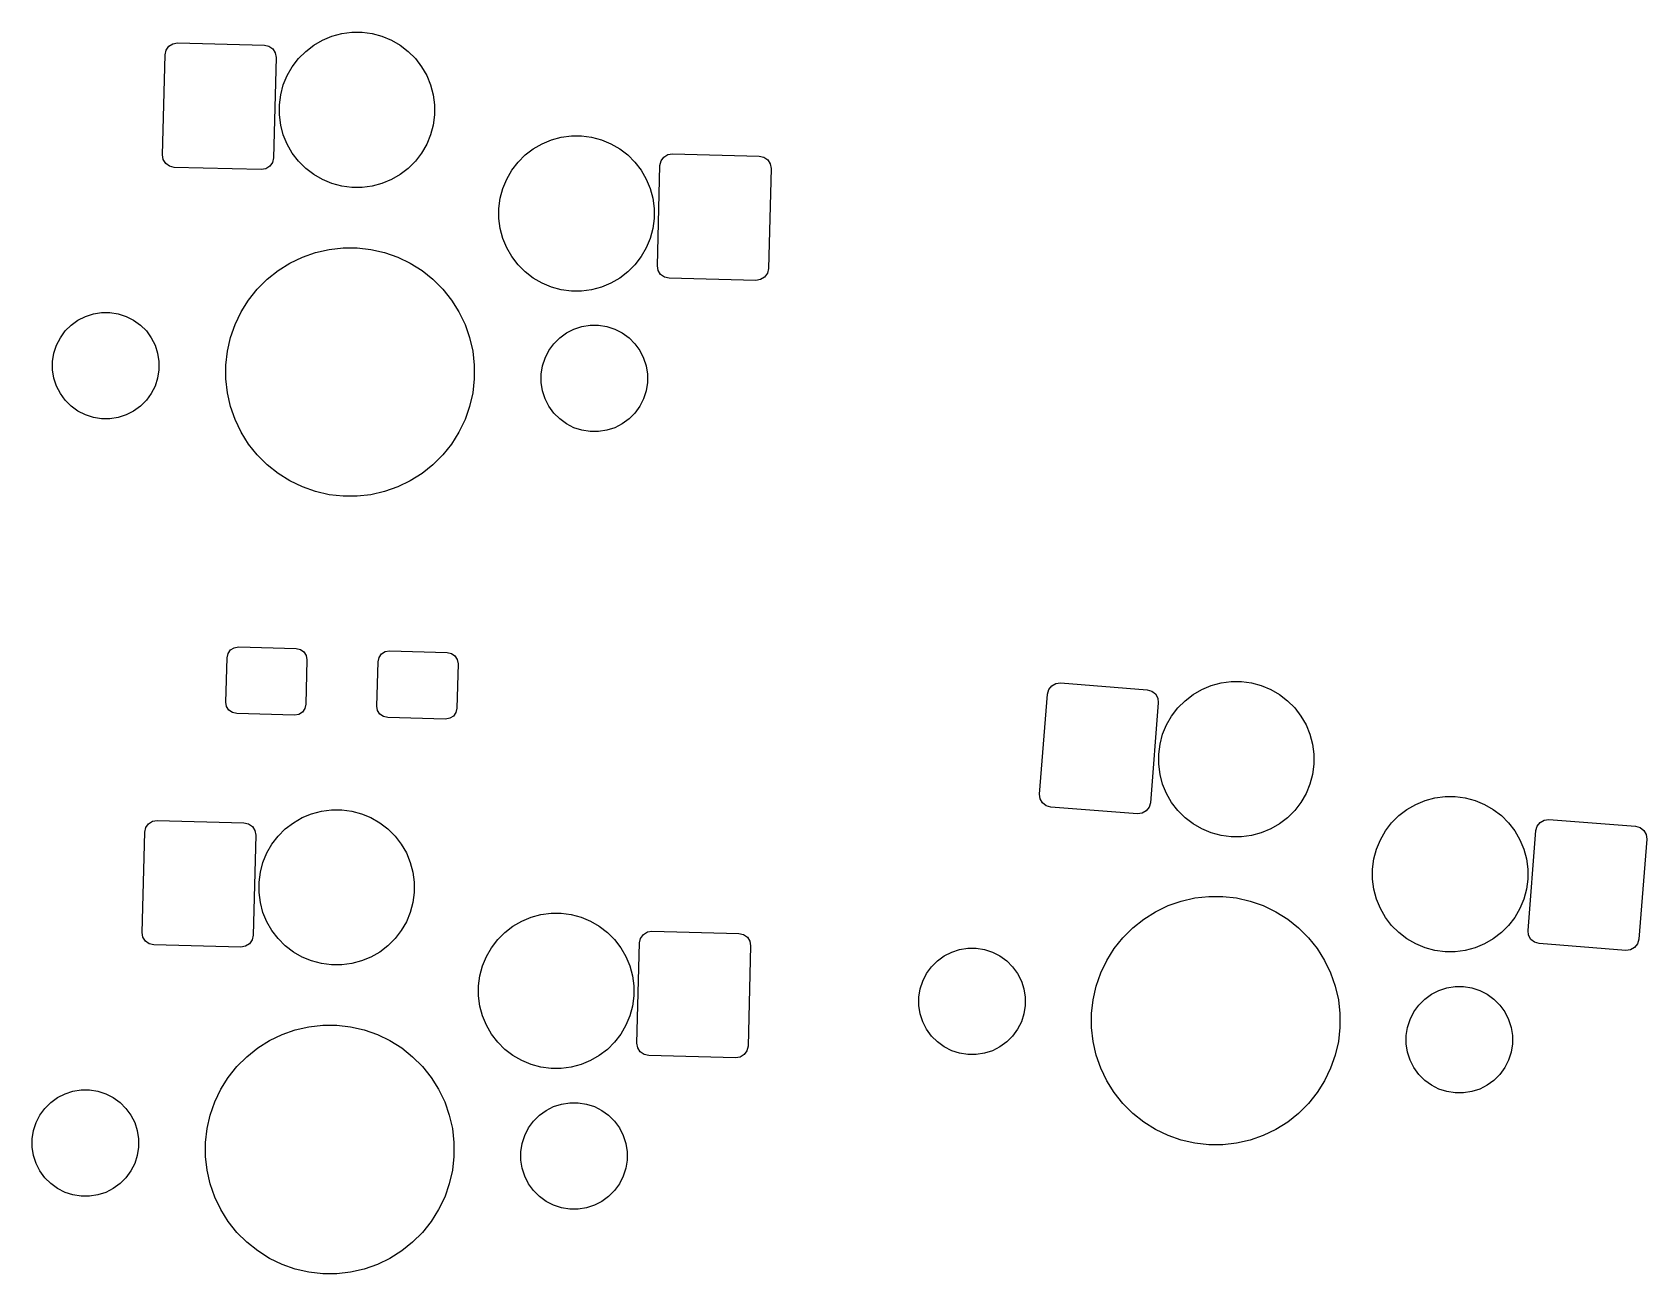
# Model space of a CAD drawing. Extents: x -173 to 103, y -39 to 59.
# Drawn here: x -112.33 to -76, y 30.65 to 58.58 of the extents above; entities that cross this region are included whole.
import ezdxf

# ---------------------------------------------------------------- set-up
doc = ezdxf.new("R2010")
doc.units = 0
doc.layers.add('BLACK', color=7, linetype='CONTINUOUS')

msp = doc.modelspace()

# ---------------------------------------------------------------- linework, layer by layer
at = {"layer": 'BLACK', "linetype": 'CONTINUOUS'}
for p, q in [((-105.58672, 58.493431), (-105.365609, 58.552677)), ((-105.365609, 58.552677), (-105.138656, 58.582556)), ((-105.138656, 58.582556), (-104.909746, 58.582556)), ((-104.909746, 58.582556), (-104.682793, 58.552677)), ((-104.682793, 58.552677), (-104.461682, 58.493431)), ((-109.343176, 58.078048), (-109.319776, 58.18146)), ((-109.319776, 58.18146), (-109.258583, 58.268046)), ((-109.258583, 58.268046), (-109.168913, 58.324624)), ((-109.168913, 58.324624), (-109.064416, 58.342579)), ((-109.064416, 58.342579), (-107.108565, 58.291364)), ((-107.108565, 58.291364), (-107.005153, 58.267964)), ((-107.005153, 58.267964), (-106.918567, 58.206771)), ((-106.918567, 58.206771), (-106.861989, 58.117101)), ((-106.339921, 57.990158), (-106.178056, 58.152023)), ((-106.178056, 58.152023), (-105.996449, 58.291375)), ((-105.996449, 58.291375), (-105.798206, 58.40583)), ((-105.798206, 58.40583), (-105.58672, 58.493431)), ((-104.461682, 58.493431), (-104.250196, 58.40583)), ((-104.250196, 58.40583), (-104.051953, 58.291375)), ((-104.051953, 58.291375), (-103.870346, 58.152023)), ((-103.870346, 58.152023), (-103.708481, 57.990158)), ((-109.402244, 55.8223), (-109.343176, 58.078048)), ((-106.844034, 58.012604), (-106.903102, 55.756856)), ((-106.861989, 58.117101), (-106.844034, 58.012604)), ((-106.593728, 57.610308), (-106.479273, 57.808551)), ((-106.479273, 57.808551), (-106.339921, 57.990158)), ((-103.708481, 57.990158), (-103.569129, 57.808551)), ((-103.569129, 57.808551), (-103.454674, 57.610308)), ((-106.681329, 57.398822), (-106.593728, 57.610308)), ((-103.454674, 57.610308), (-103.367073, 57.398822)), ((-106.770454, 56.950758), (-106.740575, 57.177711)), ((-106.740575, 57.177711), (-106.681329, 57.398822)), ((-103.367073, 57.398822), (-103.307827, 57.177711)), ((-103.307827, 57.177711), (-103.277948, 56.950758)), ((-106.770454, 56.721848), (-106.770454, 56.950758)), ((-106.740575, 56.494895), (-106.770454, 56.721848)), ((-103.277948, 56.721848), (-103.307827, 56.494895)), ((-103.277948, 56.950758), (-103.277948, 56.721848)), ((-106.681329, 56.273784), (-106.740575, 56.494895)), ((-103.307827, 56.494895), (-103.367073, 56.273784)), ((-106.593728, 56.062298), (-106.681329, 56.273784)), ((-106.479273, 55.864055), (-106.593728, 56.062298)), ((-103.454674, 56.062298), (-103.569129, 55.864055)), ((-103.367073, 56.273784), (-103.454674, 56.062298)), ((-101.237359, 55.821892), (-101.055752, 55.961244)), ((-101.055752, 55.961244), (-100.857509, 56.075699)), ((-100.857509, 56.075699), (-100.646023, 56.1633)), ((-100.646023, 56.1633), (-100.424912, 56.222546)), ((-100.424912, 56.222546), (-100.197959, 56.252425)), ((-100.197959, 56.252425), (-99.969049, 56.252425)), ((-99.969049, 56.252425), (-99.742096, 56.222546)), ((-99.742096, 56.222546), (-99.520985, 56.1633)), ((-99.520985, 56.1633), (-99.309499, 56.075699)), ((-99.309499, 56.075699), (-99.111256, 55.961244)), ((-99.111256, 55.961244), (-98.929649, 55.821892)), ((-109.384289, 55.717803), (-109.402244, 55.8223)), ((-109.327711, 55.628133), (-109.384289, 55.717803)), ((-109.241125, 55.56694), (-109.327711, 55.628133)), ((-106.926502, 55.653444), (-106.987695, 55.566858)), ((-106.903102, 55.756856), (-106.926502, 55.653444)), ((-106.339921, 55.682448), (-106.479273, 55.864055)), ((-106.178056, 55.520583), (-106.339921, 55.682448)), ((-103.708481, 55.682448), (-103.870346, 55.520583)), ((-103.569129, 55.864055), (-103.708481, 55.682448)), ((-101.538576, 55.47842), (-101.399224, 55.660027)), ((-101.399224, 55.660027), (-101.237359, 55.821892)), ((-98.929649, 55.821892), (-98.767784, 55.660027)), ((-98.767784, 55.660027), (-98.628432, 55.47842)), ((-98.204603, 55.58562), (-98.181203, 55.689032)), ((-98.181203, 55.689032), (-98.12001, 55.775618)), ((-98.12001, 55.775618), (-98.03034, 55.832196)), ((-98.03034, 55.832196), (-97.925843, 55.850151)), ((-97.925843, 55.850151), (-95.969992, 55.798936)), ((-95.969992, 55.798936), (-95.86658, 55.775536)), ((-95.86658, 55.775536), (-95.779994, 55.714343)), ((-95.779994, 55.714343), (-95.723416, 55.624673)), ((-95.723416, 55.624673), (-95.705461, 55.520176)), ((-109.137713, 55.54354), (-109.241125, 55.56694)), ((-107.181862, 55.492325), (-109.137713, 55.54354)), ((-107.077365, 55.51028), (-107.181862, 55.492325)), ((-106.987695, 55.566858), (-107.077365, 55.51028)), ((-105.996449, 55.381231), (-106.178056, 55.520583)), ((-105.798206, 55.266776), (-105.996449, 55.381231)), ((-105.58672, 55.179175), (-105.798206, 55.266776)), ((-104.250196, 55.266776), (-104.461682, 55.179175)), ((-104.051953, 55.381231), (-104.250196, 55.266776)), ((-103.870346, 55.520583), (-104.051953, 55.381231)), ((-101.740632, 55.068691), (-101.653031, 55.280177)), ((-101.653031, 55.280177), (-101.538576, 55.47842)), ((-98.628432, 55.47842), (-98.513977, 55.280177)), ((-98.513977, 55.280177), (-98.426376, 55.068691)), ((-98.263671, 53.329872), (-98.204603, 55.58562)), ((-95.705461, 55.520176), (-95.764529, 53.264428)), ((-105.365609, 55.119929), (-105.58672, 55.179175)), ((-105.138656, 55.09005), (-105.365609, 55.119929)), ((-104.909746, 55.09005), (-105.138656, 55.09005)), ((-104.682793, 55.119929), (-104.909746, 55.09005)), ((-104.461682, 55.179175), (-104.682793, 55.119929)), ((-101.799878, 54.84758), (-101.740632, 55.068691)), ((-98.426376, 55.068691), (-98.36713, 54.84758)), ((-101.829757, 54.620627), (-101.799878, 54.84758)), ((-101.829757, 54.391717), (-101.829757, 54.620627)), ((-98.36713, 54.84758), (-98.337251, 54.620627)), ((-98.337251, 54.620627), (-98.337251, 54.391717)), ((-101.799878, 54.164764), (-101.829757, 54.391717)), ((-101.740632, 53.943653), (-101.799878, 54.164764)), ((-98.36713, 54.164764), (-98.426376, 53.943653)), ((-98.337251, 54.391717), (-98.36713, 54.164764)), ((-101.653031, 53.732167), (-101.740632, 53.943653)), ((-98.426376, 53.943653), (-98.513977, 53.732167)), ((-106.533058, 53.388951), (-106.250159, 53.525188)), ((-106.250159, 53.525188), (-105.953784, 53.628894)), ((-105.953784, 53.628894), (-105.647662, 53.698764)), ((-105.647662, 53.698764), (-105.335642, 53.73392)), ((-105.335642, 53.73392), (-105.021648, 53.73392)), ((-105.021648, 53.73392), (-104.709628, 53.698764)), ((-104.709628, 53.698764), (-104.403506, 53.628894)), ((-104.403506, 53.628894), (-104.107131, 53.525188)), ((-104.107131, 53.525188), (-103.824232, 53.388951)), ((-101.538576, 53.533924), (-101.653031, 53.732167)), ((-101.399224, 53.352317), (-101.538576, 53.533924)), ((-98.628432, 53.533924), (-98.767784, 53.352317)), ((-98.513977, 53.732167), (-98.628432, 53.533924)), ((-107.044415, 53.026123), (-106.798925, 53.221895)), ((-106.798925, 53.221895), (-106.533058, 53.388951)), ((-103.824232, 53.388951), (-103.558365, 53.221895)), ((-103.558365, 53.221895), (-103.312875, 53.026123)), ((-101.237359, 53.190452), (-101.399224, 53.352317)), ((-101.055752, 53.0511), (-101.237359, 53.190452)), ((-100.857509, 52.936645), (-101.055752, 53.0511)), ((-99.111256, 53.0511), (-99.309499, 52.936645)), ((-98.929649, 53.190452), (-99.111256, 53.0511)), ((-98.767784, 53.352317), (-98.929649, 53.190452)), ((-98.245716, 53.225375), (-98.263671, 53.329872)), ((-98.189138, 53.135705), (-98.245716, 53.225375)), ((-98.102552, 53.074512), (-98.189138, 53.135705)), ((-97.99914, 53.051112), (-98.102552, 53.074512)), ((-96.043289, 52.999897), (-97.99914, 53.051112)), ((-95.849122, 53.07443), (-95.938792, 53.017852)), ((-95.787929, 53.161016), (-95.849122, 53.07443)), ((-95.764529, 53.264428), (-95.787929, 53.161016)), ((-107.462215, 52.558605), (-107.266443, 52.804095)), ((-107.266443, 52.804095), (-107.044415, 53.026123)), ((-103.312875, 53.026123), (-103.090847, 52.804095)), ((-103.090847, 52.804095), (-102.895075, 52.558605)), ((-100.646023, 52.849044), (-100.857509, 52.936645)), ((-100.424912, 52.789798), (-100.646023, 52.849044)), ((-100.197959, 52.759919), (-100.424912, 52.789798)), ((-99.969049, 52.759919), (-100.197959, 52.759919)), ((-99.742096, 52.789798), (-99.969049, 52.759919)), ((-99.520985, 52.849044), (-99.742096, 52.789798)), ((-99.309499, 52.936645), (-99.520985, 52.849044)), ((-95.938792, 53.017852), (-96.043289, 52.999897)), ((-107.629271, 52.292738), (-107.462215, 52.558605)), ((-102.895075, 52.558605), (-102.728019, 52.292738)), ((-111.589247, 51.861636), (-111.456098, 51.994785)), ((-111.456098, 51.994785), (-111.303758, 52.105466)), ((-111.303758, 52.105466), (-111.13598, 52.190953)), ((-111.13598, 52.190953), (-110.956894, 52.249142)), ((-110.956894, 52.249142), (-110.770911, 52.278599)), ((-110.770911, 52.278599), (-110.582609, 52.278599)), ((-110.582609, 52.278599), (-110.396626, 52.249142)), ((-110.396626, 52.249142), (-110.21754, 52.190953)), ((-110.21754, 52.190953), (-110.049762, 52.105466)), ((-110.049762, 52.105466), (-109.897422, 51.994785)), ((-109.897422, 51.994785), (-109.764273, 51.861636)), ((-107.869214, 51.713464), (-107.765508, 52.009839)), ((-107.765508, 52.009839), (-107.629271, 52.292738)), ((-102.728019, 52.292738), (-102.591782, 52.009839)), ((-102.591782, 52.009839), (-102.488076, 51.713464)), ((-100.13975, 51.903007), (-99.960664, 51.961196)), ((-99.960664, 51.961196), (-99.774681, 51.990653)), ((-99.774681, 51.990653), (-99.586379, 51.990653)), ((-99.586379, 51.990653), (-99.400396, 51.961196)), ((-99.400396, 51.961196), (-99.22131, 51.903007)), ((-111.785415, 51.541518), (-111.699928, 51.709296)), ((-111.699928, 51.709296), (-111.589247, 51.861636)), ((-109.764273, 51.861636), (-109.653592, 51.709296)), ((-109.653592, 51.709296), (-109.568105, 51.541518)), ((-107.939084, 51.407342), (-107.869214, 51.713464)), ((-102.488076, 51.713464), (-102.418206, 51.407342)), ((-100.593017, 51.57369), (-100.459868, 51.706839)), ((-100.459868, 51.706839), (-100.307528, 51.81752)), ((-100.307528, 51.81752), (-100.13975, 51.903007)), ((-99.22131, 51.903007), (-99.053532, 51.81752)), ((-99.053532, 51.81752), (-98.901192, 51.706839)), ((-98.901192, 51.706839), (-98.768043, 51.57369)), ((-111.873061, 51.176449), (-111.843604, 51.362432)), ((-111.843604, 51.362432), (-111.785415, 51.541518)), ((-109.568105, 51.541518), (-109.509916, 51.362432)), ((-109.509916, 51.362432), (-109.480459, 51.176449)), ((-107.97424, 51.095322), (-107.939084, 51.407342)), ((-102.418206, 51.407342), (-102.38305, 51.095322)), ((-100.847374, 51.074486), (-100.789185, 51.253572)), ((-100.789185, 51.253572), (-100.703698, 51.42135)), ((-100.703698, 51.42135), (-100.593017, 51.57369)), ((-98.768043, 51.57369), (-98.657362, 51.42135)), ((-98.657362, 51.42135), (-98.571875, 51.253572)), ((-98.571875, 51.253572), (-98.513686, 51.074486)), ((-111.873061, 50.988147), (-111.873061, 51.176449)), ((-111.843604, 50.802164), (-111.873061, 50.988147)), ((-109.480459, 50.988147), (-109.509916, 50.802164)), ((-109.480459, 51.176449), (-109.480459, 50.988147)), ((-107.97424, 50.781328), (-107.97424, 51.095322)), ((-102.38305, 51.095322), (-102.38305, 50.781328)), ((-100.876831, 50.888503), (-100.847374, 51.074486)), ((-100.876831, 50.700201), (-100.876831, 50.888503)), ((-98.513686, 51.074486), (-98.484229, 50.888503)), ((-98.484229, 50.888503), (-98.484229, 50.700201)), ((-111.785415, 50.623078), (-111.843604, 50.802164)), ((-111.699928, 50.4553), (-111.785415, 50.623078)), ((-109.568105, 50.623078), (-109.653592, 50.4553)), ((-109.509916, 50.802164), (-109.568105, 50.623078)), ((-107.939084, 50.469308), (-107.97424, 50.781328)), ((-102.38305, 50.781328), (-102.418206, 50.469308)), ((-100.847374, 50.514218), (-100.876831, 50.700201)), ((-100.789185, 50.335132), (-100.847374, 50.514218)), ((-98.513686, 50.514218), (-98.571875, 50.335132)), ((-98.484229, 50.700201), (-98.513686, 50.514218)), ((-111.589247, 50.30296), (-111.699928, 50.4553)), ((-111.456098, 50.169811), (-111.589247, 50.30296)), ((-111.303758, 50.05913), (-111.456098, 50.169811)), ((-109.897422, 50.169811), (-110.049762, 50.05913)), ((-109.764273, 50.30296), (-109.897422, 50.169811)), ((-109.653592, 50.4553), (-109.764273, 50.30296)), ((-107.869214, 50.163186), (-107.939084, 50.469308)), ((-107.765508, 49.866811), (-107.869214, 50.163186)), ((-102.488076, 50.163186), (-102.591782, 49.866811)), ((-102.418206, 50.469308), (-102.488076, 50.163186)), ((-100.703698, 50.167354), (-100.789185, 50.335132)), ((-100.593017, 50.015014), (-100.703698, 50.167354)), ((-98.657362, 50.167354), (-98.768043, 50.015014)), ((-98.571875, 50.335132), (-98.657362, 50.167354)), ((-111.13598, 49.973643), (-111.303758, 50.05913)), ((-110.956894, 49.915454), (-111.13598, 49.973643)), ((-110.770911, 49.885997), (-110.956894, 49.915454)), ((-110.582609, 49.885997), (-110.770911, 49.885997)), ((-110.396626, 49.915454), (-110.582609, 49.885997)), ((-110.21754, 49.973643), (-110.396626, 49.915454)), ((-110.049762, 50.05913), (-110.21754, 49.973643)), ((-107.629271, 49.583912), (-107.765508, 49.866811)), ((-102.591782, 49.866811), (-102.728019, 49.583912)), ((-100.459868, 49.881865), (-100.593017, 50.015014)), ((-100.307528, 49.771184), (-100.459868, 49.881865)), ((-98.901192, 49.881865), (-99.053532, 49.771184)), ((-98.768043, 50.015014), (-98.901192, 49.881865)), ((-107.462215, 49.318045), (-107.629271, 49.583912)), ((-102.728019, 49.583912), (-102.895075, 49.318045)), ((-100.13975, 49.685697), (-100.307528, 49.771184)), ((-99.960664, 49.627508), (-100.13975, 49.685697)), ((-99.774681, 49.598051), (-99.960664, 49.627508)), ((-99.586379, 49.598051), (-99.774681, 49.598051)), ((-99.400396, 49.627508), (-99.586379, 49.598051)), ((-99.22131, 49.685697), (-99.400396, 49.627508)), ((-99.053532, 49.771184), (-99.22131, 49.685697)), ((-107.266443, 49.072555), (-107.462215, 49.318045)), ((-107.044415, 48.850527), (-107.266443, 49.072555)), ((-103.090847, 49.072555), (-103.312875, 48.850527)), ((-102.895075, 49.318045), (-103.090847, 49.072555)), ((-106.798925, 48.654755), (-107.044415, 48.850527)), ((-103.312875, 48.850527), (-103.558365, 48.654755)), ((-106.533058, 48.487699), (-106.798925, 48.654755)), ((-106.250159, 48.351462), (-106.533058, 48.487699)), ((-105.953784, 48.247756), (-106.250159, 48.351462)), ((-104.107131, 48.351462), (-104.403506, 48.247756)), ((-103.824232, 48.487699), (-104.107131, 48.351462)), ((-103.558365, 48.654755), (-103.824232, 48.487699)), ((-105.647662, 48.177886), (-105.953784, 48.247756)), ((-105.335642, 48.14273), (-105.647662, 48.177886)), ((-105.021648, 48.14273), (-105.335642, 48.14273)), ((-104.709628, 48.177886), (-105.021648, 48.14273)), ((-104.403506, 48.247756), (-104.709628, 48.177886)), ((-107.870098, 44.683413), (-107.787601, 44.735464)), ((-107.787601, 44.735464), (-107.691465, 44.751983)), ((-107.691465, 44.751983), (-106.39191, 44.717953)), ((-106.39191, 44.717953), (-106.29677, 44.696425)), ((-106.29677, 44.696425), (-106.21711, 44.640128)), ((-107.9741, 43.508956), (-107.947923, 44.508613)), ((-107.947923, 44.508613), (-107.926395, 44.603753)), ((-107.926395, 44.603753), (-107.870098, 44.683413)), ((-106.21711, 44.640128), (-106.165059, 44.557631)), ((-106.14854, 44.461494), (-106.174717, 43.461837)), ((-106.165059, 44.557631), (-106.14854, 44.461494)), ((-104.575266, 43.419954), (-104.549089, 44.419611)), ((-104.549089, 44.419611), (-104.527561, 44.514751)), ((-104.527561, 44.514751), (-104.471264, 44.594411)), ((-104.471264, 44.594411), (-104.388767, 44.646462)), ((-104.388767, 44.646462), (-104.292631, 44.662981)), ((-104.292631, 44.662981), (-102.993076, 44.628951)), ((-102.993076, 44.628951), (-102.897936, 44.607423)), ((-102.897936, 44.607423), (-102.818276, 44.551126)), ((-102.818276, 44.551126), (-102.766225, 44.468629)), ((-102.749706, 44.372492), (-102.775883, 43.372835)), ((-102.766225, 44.468629), (-102.749706, 44.372492)), ((-85.575401, 43.941786), (-85.348448, 43.971665)), ((-85.348448, 43.971665), (-85.119538, 43.971665)), ((-85.119538, 43.971665), (-84.892585, 43.941786)), ((-89.659105, 41.441927), (-89.482061, 43.691492)), ((-89.482061, 43.691492), (-89.453281, 43.793538)), ((-89.453281, 43.793538), (-89.38764, 43.876803)), ((-89.38764, 43.876803), (-89.295132, 43.92861)), ((-89.295132, 43.92861), (-89.189839, 43.941072)), ((-89.189839, 43.941072), (-87.239349, 43.787566)), ((-87.239349, 43.787566), (-87.137302, 43.758786)), ((-87.137302, 43.758786), (-87.054038, 43.693144)), ((-87.054038, 43.693144), (-87.00223, 43.600636)), ((-86.387848, 43.541132), (-86.206241, 43.680484)), ((-86.206241, 43.680484), (-86.007998, 43.794939)), ((-86.007998, 43.794939), (-85.796512, 43.88254)), ((-85.796512, 43.88254), (-85.575401, 43.941786)), ((-84.892585, 43.941786), (-84.671474, 43.88254)), ((-84.671474, 43.88254), (-84.459988, 43.794939)), ((-84.459988, 43.794939), (-84.261745, 43.680484)), ((-84.261745, 43.680484), (-84.080138, 43.541132)), ((-107.957581, 43.412819), (-107.9741, 43.508956)), ((-107.90553, 43.330322), (-107.957581, 43.412819)), ((-107.82587, 43.274025), (-107.90553, 43.330322)), ((-107.73073, 43.252497), (-107.82587, 43.274025)), ((-106.431175, 43.218467), (-107.73073, 43.252497)), ((-106.252542, 43.287037), (-106.335039, 43.234986)), ((-106.196245, 43.366697), (-106.252542, 43.287037)), ((-106.174717, 43.461837), (-106.196245, 43.366697)), ((-104.558747, 43.323817), (-104.575266, 43.419954)), ((-104.506696, 43.24132), (-104.558747, 43.323817)), ((-104.427036, 43.185023), (-104.506696, 43.24132)), ((-102.797411, 43.277695), (-102.853708, 43.198035)), ((-102.775883, 43.372835), (-102.797411, 43.277695)), ((-86.989769, 43.495343), (-87.166813, 41.245778)), ((-87.00223, 43.600636), (-86.989769, 43.495343)), ((-86.689065, 43.19766), (-86.549713, 43.379267)), ((-86.549713, 43.379267), (-86.387848, 43.541132)), ((-84.080138, 43.541132), (-83.918273, 43.379267)), ((-83.918273, 43.379267), (-83.778921, 43.19766)), ((-106.335039, 43.234986), (-106.431175, 43.218467)), ((-104.331896, 43.163495), (-104.427036, 43.185023)), ((-103.032341, 43.129465), (-104.331896, 43.163495)), ((-102.936205, 43.145984), (-103.032341, 43.129465)), ((-102.853708, 43.198035), (-102.936205, 43.145984)), ((-86.891121, 42.787931), (-86.80352, 42.999417)), ((-86.80352, 42.999417), (-86.689065, 43.19766)), ((-83.778921, 43.19766), (-83.664466, 42.999417)), ((-83.664466, 42.999417), (-83.576865, 42.787931)), ((-86.980246, 42.339867), (-86.950367, 42.56682)), ((-86.950367, 42.56682), (-86.891121, 42.787931)), ((-83.576865, 42.787931), (-83.517619, 42.56682)), ((-83.517619, 42.56682), (-83.48774, 42.339867)), ((-86.980246, 42.110957), (-86.980246, 42.339867)), ((-83.48774, 42.339867), (-83.48774, 42.110957)), ((-86.950367, 41.884004), (-86.980246, 42.110957)), ((-86.891121, 41.662893), (-86.950367, 41.884004)), ((-83.517619, 41.884004), (-83.576865, 41.662893)), ((-83.48774, 42.110957), (-83.517619, 41.884004)), ((-89.646644, 41.336634), (-89.659105, 41.441927)), ((-86.80352, 41.451407), (-86.891121, 41.662893)), ((-86.689065, 41.253164), (-86.80352, 41.451407)), ((-83.664466, 41.451407), (-83.778921, 41.253164)), ((-83.576865, 41.662893), (-83.664466, 41.451407)), ((-106.044817, 40.999428), (-105.823706, 41.058674)), ((-105.823706, 41.058674), (-105.596753, 41.088553)), ((-105.596753, 41.088553), (-105.367843, 41.088553)), ((-105.367843, 41.088553), (-105.14089, 41.058674)), ((-105.14089, 41.058674), (-104.919779, 40.999428)), ((-89.594836, 41.244126), (-89.646644, 41.336634)), ((-89.511572, 41.178484), (-89.594836, 41.244126)), ((-89.409525, 41.149704), (-89.511572, 41.178484)), ((-87.459035, 40.996198), (-89.409525, 41.149704)), ((-87.261234, 41.060467), (-87.353742, 41.00866)), ((-87.195593, 41.143732), (-87.261234, 41.060467)), ((-87.166813, 41.245778), (-87.195593, 41.143732)), ((-86.549713, 41.071557), (-86.689065, 41.253164)), ((-86.387848, 40.909692), (-86.549713, 41.071557)), ((-83.918273, 41.071557), (-84.080138, 40.909692)), ((-83.778921, 41.253164), (-83.918273, 41.071557)), ((-81.575872, 40.955619), (-81.394265, 41.094971)), ((-81.394265, 41.094971), (-81.196022, 41.209426)), ((-81.196022, 41.209426), (-80.984536, 41.297027)), ((-80.984536, 41.297027), (-80.763425, 41.356273)), ((-80.763425, 41.356273), (-80.536472, 41.386152)), ((-80.536472, 41.386152), (-80.307562, 41.386152)), ((-80.307562, 41.386152), (-80.080609, 41.356273)), ((-80.080609, 41.356273), (-79.859498, 41.297027)), ((-79.859498, 41.297027), (-79.648012, 41.209426)), ((-79.648012, 41.209426), (-79.449769, 41.094971)), ((-79.449769, 41.094971), (-79.268162, 40.955619)), ((-109.777873, 40.687457), (-109.71668, 40.774043)), ((-109.71668, 40.774043), (-109.62701, 40.830621)), ((-109.62701, 40.830621), (-109.522513, 40.848576)), ((-109.522513, 40.848576), (-107.566662, 40.797361)), ((-107.566662, 40.797361), (-107.46325, 40.773961)), ((-107.46325, 40.773961), (-107.376664, 40.712768)), ((-107.376664, 40.712768), (-107.320086, 40.623098)), ((-106.636153, 40.65802), (-106.454546, 40.797372)), ((-106.454546, 40.797372), (-106.256303, 40.911827)), ((-106.256303, 40.911827), (-106.044817, 40.999428)), ((-104.919779, 40.999428), (-104.708293, 40.911827)), ((-104.708293, 40.911827), (-104.51005, 40.797372)), ((-104.51005, 40.797372), (-104.328443, 40.65802)), ((-87.353742, 41.00866), (-87.459035, 40.996198)), ((-86.206241, 40.77034), (-86.387848, 40.909692)), ((-86.007998, 40.655885), (-86.206241, 40.77034)), ((-84.261745, 40.77034), (-84.459988, 40.655885)), ((-84.080138, 40.909692), (-84.261745, 40.77034)), ((-81.877089, 40.612147), (-81.737737, 40.793754)), ((-81.737737, 40.793754), (-81.575872, 40.955619)), ((-79.268162, 40.955619), (-79.106297, 40.793754)), ((-79.106297, 40.793754), (-78.966945, 40.612147)), ((-78.489197, 40.619532), (-78.460417, 40.721578)), ((-78.460417, 40.721578), (-78.394776, 40.804843)), ((-78.394776, 40.804843), (-78.302268, 40.85665)), ((-78.302268, 40.85665), (-78.196975, 40.869112)), ((-78.196975, 40.869112), (-76.246485, 40.715606)), ((-76.246485, 40.715606), (-76.144438, 40.686826)), ((-109.860341, 38.328297), (-109.801273, 40.584045)), ((-109.801273, 40.584045), (-109.777873, 40.687457)), ((-107.302131, 40.518601), (-107.361199, 38.262853)), ((-107.320086, 40.623098), (-107.302131, 40.518601)), ((-106.93737, 40.314548), (-106.798018, 40.496155)), ((-106.798018, 40.496155), (-106.636153, 40.65802)), ((-104.328443, 40.65802), (-104.166578, 40.496155)), ((-104.166578, 40.496155), (-104.027226, 40.314548)), ((-85.796512, 40.568284), (-86.007998, 40.655885)), ((-85.575401, 40.509038), (-85.796512, 40.568284)), ((-85.348448, 40.479159), (-85.575401, 40.509038)), ((-85.119538, 40.479159), (-85.348448, 40.479159)), ((-84.892585, 40.509038), (-85.119538, 40.479159)), ((-84.671474, 40.568284), (-84.892585, 40.509038)), ((-84.459988, 40.655885), (-84.671474, 40.568284)), ((-82.079145, 40.202418), (-81.991544, 40.413904)), ((-81.991544, 40.413904), (-81.877089, 40.612147)), ((-78.966945, 40.612147), (-78.85249, 40.413904)), ((-78.85249, 40.413904), (-78.764889, 40.202418)), ((-78.666241, 38.369967), (-78.489197, 40.619532)), ((-75.996905, 40.423383), (-76.173949, 38.173818)), ((-76.144438, 40.686826), (-76.061174, 40.621184)), ((-76.061174, 40.621184), (-76.009366, 40.528676)), ((-76.009366, 40.528676), (-75.996905, 40.423383)), ((-107.139426, 39.904819), (-107.051825, 40.116305)), ((-107.051825, 40.116305), (-106.93737, 40.314548)), ((-104.027226, 40.314548), (-103.912771, 40.116305)), ((-103.912771, 40.116305), (-103.82517, 39.904819)), ((-82.16827, 39.754354), (-82.138391, 39.981307)), ((-82.138391, 39.981307), (-82.079145, 40.202418)), ((-78.764889, 40.202418), (-78.705643, 39.981307)), ((-78.705643, 39.981307), (-78.675764, 39.754354)), ((-107.228551, 39.456755), (-107.198672, 39.683708)), ((-107.198672, 39.683708), (-107.139426, 39.904819)), ((-103.82517, 39.904819), (-103.765924, 39.683708)), ((-103.765924, 39.683708), (-103.736045, 39.456755)), ((-82.16827, 39.525444), (-82.16827, 39.754354)), ((-78.675764, 39.754354), (-78.675764, 39.525444)), ((-107.228551, 39.227845), (-107.228551, 39.456755)), ((-103.736045, 39.456755), (-103.736045, 39.227845)), ((-82.138391, 39.298491), (-82.16827, 39.525444)), ((-82.079145, 39.07738), (-82.138391, 39.298491)), ((-78.705643, 39.298491), (-78.764889, 39.07738)), ((-78.675764, 39.525444), (-78.705643, 39.298491)), ((-107.198672, 39.000892), (-107.228551, 39.227845)), ((-107.139426, 38.779781), (-107.198672, 39.000892)), ((-103.765924, 39.000892), (-103.82517, 38.779781)), ((-103.736045, 39.227845), (-103.765924, 39.000892)), ((-87.051315, 38.794226), (-86.768416, 38.930463)), ((-86.768416, 38.930463), (-86.472041, 39.034169)), ((-86.472041, 39.034169), (-86.165919, 39.104039)), ((-86.165919, 39.104039), (-85.853899, 39.139195)), ((-85.853899, 39.139195), (-85.539905, 39.139195)), ((-85.539905, 39.139195), (-85.227885, 39.104039)), ((-85.227885, 39.104039), (-84.921763, 39.034169)), ((-84.921763, 39.034169), (-84.625388, 38.930463)), ((-84.625388, 38.930463), (-84.342489, 38.794226)), ((-81.991544, 38.865894), (-82.079145, 39.07738)), ((-78.764889, 39.07738), (-78.85249, 38.865894)), ((-107.051825, 38.568295), (-107.139426, 38.779781)), ((-106.93737, 38.370052), (-107.051825, 38.568295)), ((-103.912771, 38.568295), (-104.027226, 38.370052)), ((-103.82517, 38.779781), (-103.912771, 38.568295)), ((-101.513849, 38.467241), (-101.315606, 38.581696)), ((-101.315606, 38.581696), (-101.10412, 38.669297)), ((-101.10412, 38.669297), (-100.883009, 38.728543)), ((-100.883009, 38.728543), (-100.656056, 38.758422)), ((-100.656056, 38.758422), (-100.427146, 38.758422)), ((-100.427146, 38.758422), (-100.200193, 38.728543)), ((-100.200193, 38.728543), (-99.979082, 38.669297)), ((-99.979082, 38.669297), (-99.767596, 38.581696)), ((-99.767596, 38.581696), (-99.569353, 38.467241)), ((-87.562672, 38.431398), (-87.317182, 38.62717)), ((-87.317182, 38.62717), (-87.051315, 38.794226)), ((-84.342489, 38.794226), (-84.076622, 38.62717)), ((-84.076622, 38.62717), (-83.831132, 38.431398)), ((-81.877089, 38.667651), (-81.991544, 38.865894)), ((-81.737737, 38.486044), (-81.877089, 38.667651)), ((-78.966945, 38.667651), (-79.106297, 38.486044)), ((-78.85249, 38.865894), (-78.966945, 38.667651)), ((-109.842386, 38.2238), (-109.860341, 38.328297)), ((-109.785808, 38.13413), (-109.842386, 38.2238)), ((-107.384599, 38.159441), (-107.445792, 38.072855)), ((-107.361199, 38.262853), (-107.384599, 38.159441)), ((-106.798018, 38.188445), (-106.93737, 38.370052)), ((-106.636153, 38.02658), (-106.798018, 38.188445)), ((-104.166578, 38.188445), (-104.328443, 38.02658)), ((-104.027226, 38.370052), (-104.166578, 38.188445)), ((-101.996673, 37.984417), (-101.857321, 38.166024)), ((-101.857321, 38.166024), (-101.695456, 38.327889)), ((-101.695456, 38.327889), (-101.513849, 38.467241)), ((-99.569353, 38.467241), (-99.387746, 38.327889)), ((-99.387746, 38.327889), (-99.225881, 38.166024)), ((-99.225881, 38.166024), (-99.086529, 37.984417)), ((-98.6627, 38.091617), (-98.6393, 38.195029)), ((-98.6393, 38.195029), (-98.578107, 38.281615)), ((-98.578107, 38.281615), (-98.488437, 38.338193)), ((-98.488437, 38.338193), (-98.38394, 38.356148)), ((-98.38394, 38.356148), (-96.428089, 38.304933)), ((-96.428089, 38.304933), (-96.324677, 38.281533)), ((-96.324677, 38.281533), (-96.238091, 38.22034)), ((-96.238091, 38.22034), (-96.181513, 38.13067)), ((-87.980472, 37.96388), (-87.7847, 38.20937)), ((-87.7847, 38.20937), (-87.562672, 38.431398)), ((-83.831132, 38.431398), (-83.609104, 38.20937)), ((-83.609104, 38.20937), (-83.413332, 37.96388)), ((-81.575872, 38.324179), (-81.737737, 38.486044)), ((-81.394265, 38.184827), (-81.575872, 38.324179)), ((-81.196022, 38.070372), (-81.394265, 38.184827)), ((-79.449769, 38.184827), (-79.648012, 38.070372)), ((-79.268162, 38.324179), (-79.449769, 38.184827)), ((-79.106297, 38.486044), (-79.268162, 38.324179)), ((-78.65378, 38.264674), (-78.666241, 38.369967)), ((-78.601972, 38.172166), (-78.65378, 38.264674)), ((-78.518708, 38.106524), (-78.601972, 38.172166)), ((-76.173949, 38.173818), (-76.202729, 38.071772)), ((-109.699222, 38.072937), (-109.785808, 38.13413)), ((-109.59581, 38.049537), (-109.699222, 38.072937)), ((-107.639959, 37.998322), (-109.59581, 38.049537)), ((-107.535462, 38.016277), (-107.639959, 37.998322)), ((-107.445792, 38.072855), (-107.535462, 38.016277)), ((-106.454546, 37.887228), (-106.636153, 38.02658)), ((-106.256303, 37.772773), (-106.454546, 37.887228)), ((-104.51005, 37.887228), (-104.708293, 37.772773)), ((-104.328443, 38.02658), (-104.51005, 37.887228)), ((-102.111128, 37.786174), (-101.996673, 37.984417)), ((-99.086529, 37.984417), (-98.972074, 37.786174)), ((-98.721768, 35.835869), (-98.6627, 38.091617)), ((-96.163558, 38.026173), (-96.222626, 35.770425)), ((-96.181513, 38.13067), (-96.163558, 38.026173)), ((-91.959285, 37.687612), (-91.806945, 37.798293)), ((-91.806945, 37.798293), (-91.639167, 37.88378)), ((-91.639167, 37.88378), (-91.460081, 37.941969)), ((-91.460081, 37.941969), (-91.274098, 37.971426)), ((-91.274098, 37.971426), (-91.085796, 37.971426)), ((-91.085796, 37.971426), (-90.899813, 37.941969)), ((-90.899813, 37.941969), (-90.720727, 37.88378)), ((-90.720727, 37.88378), (-90.552949, 37.798293)), ((-90.552949, 37.798293), (-90.400609, 37.687612)), ((-88.147528, 37.698013), (-87.980472, 37.96388)), ((-83.413332, 37.96388), (-83.246276, 37.698013)), ((-80.984536, 37.982771), (-81.196022, 38.070372)), ((-80.763425, 37.923525), (-80.984536, 37.982771)), ((-80.536472, 37.893646), (-80.763425, 37.923525)), ((-80.307562, 37.893646), (-80.536472, 37.893646)), ((-80.080609, 37.923525), (-80.307562, 37.893646)), ((-79.859498, 37.982771), (-80.080609, 37.923525)), ((-79.648012, 38.070372), (-79.859498, 37.982771)), ((-78.416661, 38.077744), (-78.518708, 38.106524)), ((-76.466171, 37.924238), (-78.416661, 38.077744)), ((-76.360878, 37.9367), (-76.466171, 37.924238)), ((-76.26837, 37.988507), (-76.360878, 37.9367)), ((-76.202729, 38.071772), (-76.26837, 37.988507)), ((-106.044817, 37.685172), (-106.256303, 37.772773)), ((-105.823706, 37.625926), (-106.044817, 37.685172)), ((-105.596753, 37.596047), (-105.823706, 37.625926)), ((-105.367843, 37.596047), (-105.596753, 37.596047)), ((-105.14089, 37.625926), (-105.367843, 37.596047)), ((-104.919779, 37.685172), (-105.14089, 37.625926)), ((-104.708293, 37.772773), (-104.919779, 37.685172)), ((-102.257975, 37.353577), (-102.198729, 37.574688)), ((-102.198729, 37.574688), (-102.111128, 37.786174)), ((-98.972074, 37.786174), (-98.884473, 37.574688)), ((-98.884473, 37.574688), (-98.825227, 37.353577)), ((-92.203115, 37.402123), (-92.092434, 37.554463)), ((-92.092434, 37.554463), (-91.959285, 37.687612)), ((-90.400609, 37.687612), (-90.26746, 37.554463)), ((-90.26746, 37.554463), (-90.156779, 37.402123)), ((-88.283765, 37.415114), (-88.147528, 37.698013)), ((-83.246276, 37.698013), (-83.110039, 37.415114)), ((-102.287854, 37.126624), (-102.257975, 37.353577)), ((-102.287854, 36.897714), (-102.287854, 37.126624)), ((-98.825227, 37.353577), (-98.795348, 37.126624)), ((-98.795348, 37.126624), (-98.795348, 36.897714)), ((-92.346791, 37.055259), (-92.288602, 37.234345)), ((-92.288602, 37.234345), (-92.203115, 37.402123)), ((-90.156779, 37.402123), (-90.071292, 37.234345)), ((-90.071292, 37.234345), (-90.013103, 37.055259)), ((-88.457341, 36.812617), (-88.387471, 37.118739)), ((-88.387471, 37.118739), (-88.283765, 37.415114)), ((-83.110039, 37.415114), (-83.006333, 37.118739)), ((-83.006333, 37.118739), (-82.936463, 36.812617)), ((-80.673077, 37.02073), (-80.493991, 37.078919)), ((-80.493991, 37.078919), (-80.308008, 37.108376)), ((-80.308008, 37.108376), (-80.119706, 37.108376)), ((-80.119706, 37.108376), (-79.933723, 37.078919)), ((-79.933723, 37.078919), (-79.754637, 37.02073)), ((-102.257975, 36.670761), (-102.287854, 36.897714)), ((-98.795348, 36.897714), (-98.825227, 36.670761)), ((-92.376248, 36.869276), (-92.346791, 37.055259)), ((-92.376248, 36.680974), (-92.376248, 36.869276)), ((-90.013103, 37.055259), (-89.983646, 36.869276)), ((-89.983646, 36.869276), (-89.983646, 36.680974)), ((-88.492497, 36.500597), (-88.457341, 36.812617)), ((-82.936463, 36.812617), (-82.901307, 36.500597)), ((-81.126344, 36.691413), (-80.993195, 36.824562)), ((-80.993195, 36.824562), (-80.840855, 36.935243)), ((-80.840855, 36.935243), (-80.673077, 37.02073)), ((-79.754637, 37.02073), (-79.586859, 36.935243)), ((-79.586859, 36.935243), (-79.434519, 36.824562)), ((-79.434519, 36.824562), (-79.30137, 36.691413)), ((-102.198729, 36.44965), (-102.257975, 36.670761)), ((-102.111128, 36.238164), (-102.198729, 36.44965)), ((-98.884473, 36.44965), (-98.972074, 36.238164)), ((-98.825227, 36.670761), (-98.884473, 36.44965)), ((-92.346791, 36.494991), (-92.376248, 36.680974)), ((-92.288602, 36.315905), (-92.346791, 36.494991)), ((-90.013103, 36.494991), (-90.071292, 36.315905)), ((-89.983646, 36.680974), (-90.013103, 36.494991)), ((-88.492497, 36.186603), (-88.492497, 36.500597)), ((-82.901307, 36.500597), (-82.901307, 36.186603)), ((-81.380701, 36.192209), (-81.322512, 36.371295)), ((-81.322512, 36.371295), (-81.237025, 36.539073)), ((-81.237025, 36.539073), (-81.126344, 36.691413)), ((-79.30137, 36.691413), (-79.190689, 36.539073)), ((-79.190689, 36.539073), (-79.105202, 36.371295)), ((-79.105202, 36.371295), (-79.047013, 36.192209)), ((-106.991155, 35.894948), (-106.708256, 36.031185)), ((-106.708256, 36.031185), (-106.411881, 36.134891)), ((-106.411881, 36.134891), (-106.105759, 36.204761)), ((-106.105759, 36.204761), (-105.793739, 36.239917)), ((-105.793739, 36.239917), (-105.479745, 36.239917)), ((-105.479745, 36.239917), (-105.167725, 36.204761)), ((-105.167725, 36.204761), (-104.861603, 36.134891)), ((-104.861603, 36.134891), (-104.565228, 36.031185)), ((-104.565228, 36.031185), (-104.282329, 35.894948)), ((-101.996673, 36.039921), (-102.111128, 36.238164)), ((-101.857321, 35.858314), (-101.996673, 36.039921)), ((-99.086529, 36.039921), (-99.225881, 35.858314)), ((-98.972074, 36.238164), (-99.086529, 36.039921)), ((-92.203115, 36.148127), (-92.288602, 36.315905)), ((-92.092434, 35.995787), (-92.203115, 36.148127)), ((-91.959285, 35.862638), (-92.092434, 35.995787)), ((-90.26746, 35.995787), (-90.400609, 35.862638)), ((-90.156779, 36.148127), (-90.26746, 35.995787)), ((-90.071292, 36.315905), (-90.156779, 36.148127)), ((-88.457341, 35.874583), (-88.492497, 36.186603)), ((-82.901307, 36.186603), (-82.936463, 35.874583)), ((-81.410158, 36.006226), (-81.380701, 36.192209)), ((-81.410158, 35.817924), (-81.410158, 36.006226)), ((-79.047013, 36.192209), (-79.017556, 36.006226)), ((-79.017556, 36.006226), (-79.017556, 35.817924)), ((-107.502512, 35.53212), (-107.257022, 35.727892)), ((-107.257022, 35.727892), (-106.991155, 35.894948)), ((-104.282329, 35.894948), (-104.016462, 35.727892)), ((-104.016462, 35.727892), (-103.770972, 35.53212)), ((-101.695456, 35.696449), (-101.857321, 35.858314)), ((-101.513849, 35.557097), (-101.695456, 35.696449)), ((-99.387746, 35.696449), (-99.569353, 35.557097)), ((-99.225881, 35.858314), (-99.387746, 35.696449)), ((-98.703813, 35.731372), (-98.721768, 35.835869)), ((-98.647235, 35.641702), (-98.703813, 35.731372)), ((-98.560649, 35.580509), (-98.647235, 35.641702)), ((-96.246026, 35.667013), (-96.307219, 35.580427)), ((-96.222626, 35.770425), (-96.246026, 35.667013)), ((-91.806945, 35.751957), (-91.959285, 35.862638)), ((-91.639167, 35.66647), (-91.806945, 35.751957)), ((-91.460081, 35.608281), (-91.639167, 35.66647)), ((-91.274098, 35.578824), (-91.460081, 35.608281)), ((-90.899813, 35.608281), (-91.085796, 35.578824)), ((-90.720727, 35.66647), (-90.899813, 35.608281)), ((-90.552949, 35.751957), (-90.720727, 35.66647)), ((-90.400609, 35.862638), (-90.552949, 35.751957)), ((-88.387471, 35.568461), (-88.457341, 35.874583)), ((-82.936463, 35.874583), (-83.006333, 35.568461)), ((-81.380701, 35.631941), (-81.410158, 35.817924)), ((-81.322512, 35.452855), (-81.380701, 35.631941)), ((-79.047013, 35.631941), (-79.105202, 35.452855)), ((-79.017556, 35.817924), (-79.047013, 35.631941)), ((-107.920312, 35.064602), (-107.72454, 35.310092)), ((-107.72454, 35.310092), (-107.502512, 35.53212)), ((-103.770972, 35.53212), (-103.548944, 35.310092)), ((-103.548944, 35.310092), (-103.353172, 35.064602)), ((-101.315606, 35.442642), (-101.513849, 35.557097)), ((-101.10412, 35.355041), (-101.315606, 35.442642)), ((-100.883009, 35.295795), (-101.10412, 35.355041)), ((-100.656056, 35.265916), (-100.883009, 35.295795)), ((-100.427146, 35.265916), (-100.656056, 35.265916)), ((-100.200193, 35.295795), (-100.427146, 35.265916)), ((-99.979082, 35.355041), (-100.200193, 35.295795)), ((-99.767596, 35.442642), (-99.979082, 35.355041)), ((-99.569353, 35.557097), (-99.767596, 35.442642)), ((-98.457237, 35.557109), (-98.560649, 35.580509)), ((-96.501386, 35.505894), (-98.457237, 35.557109)), ((-96.396889, 35.523849), (-96.501386, 35.505894)), ((-96.307219, 35.580427), (-96.396889, 35.523849)), ((-91.085796, 35.578824), (-91.274098, 35.578824)), ((-88.283765, 35.272086), (-88.387471, 35.568461)), ((-88.147528, 34.989187), (-88.283765, 35.272086)), ((-83.110039, 35.272086), (-83.246276, 34.989187)), ((-83.006333, 35.568461), (-83.110039, 35.272086)), ((-81.237025, 35.285077), (-81.322512, 35.452855)), ((-81.126344, 35.132737), (-81.237025, 35.285077)), ((-79.190689, 35.285077), (-79.30137, 35.132737)), ((-79.105202, 35.452855), (-79.190689, 35.285077)), ((-108.087368, 34.798735), (-107.920312, 35.064602)), ((-103.353172, 35.064602), (-103.186116, 34.798735)), ((-87.980472, 34.72332), (-88.147528, 34.989187)), ((-83.246276, 34.989187), (-83.413332, 34.72332)), ((-80.993195, 34.999588), (-81.126344, 35.132737)), ((-80.840855, 34.888907), (-80.993195, 34.999588)), ((-80.673077, 34.80342), (-80.840855, 34.888907)), ((-79.586859, 34.888907), (-79.754637, 34.80342)), ((-79.434519, 34.999588), (-79.586859, 34.888907)), ((-79.30137, 35.132737), (-79.434519, 34.999588)), ((-111.914195, 34.500782), (-111.761855, 34.611463)), ((-111.761855, 34.611463), (-111.594077, 34.69695)), ((-111.594077, 34.69695), (-111.414991, 34.755139)), ((-111.414991, 34.755139), (-111.229008, 34.784596)), ((-111.229008, 34.784596), (-111.040706, 34.784596)), ((-111.040706, 34.784596), (-110.854723, 34.755139)), ((-110.854723, 34.755139), (-110.675637, 34.69695)), ((-110.675637, 34.69695), (-110.507859, 34.611463)), ((-110.507859, 34.611463), (-110.355519, 34.500782)), ((-108.223605, 34.515836), (-108.087368, 34.798735)), ((-103.186116, 34.798735), (-103.049879, 34.515836)), ((-87.7847, 34.47783), (-87.980472, 34.72332)), ((-83.413332, 34.72332), (-83.609104, 34.47783)), ((-80.493991, 34.745231), (-80.673077, 34.80342)), ((-80.308008, 34.715774), (-80.493991, 34.745231)), ((-80.119706, 34.715774), (-80.308008, 34.715774)), ((-79.933723, 34.745231), (-80.119706, 34.715774)), ((-79.754637, 34.80342), (-79.933723, 34.745231)), ((-112.243512, 34.047515), (-112.158025, 34.215293)), ((-112.158025, 34.215293), (-112.047344, 34.367633)), ((-112.047344, 34.367633), (-111.914195, 34.500782)), ((-110.355519, 34.500782), (-110.22237, 34.367633)), ((-110.22237, 34.367633), (-110.111689, 34.215293)), ((-110.111689, 34.215293), (-110.026202, 34.047515)), ((-108.397181, 33.913339), (-108.327311, 34.219461)), ((-108.327311, 34.219461), (-108.223605, 34.515836)), ((-103.049879, 34.515836), (-102.946173, 34.219461)), ((-102.946173, 34.219461), (-102.876303, 33.913339)), ((-101.051114, 34.079687), (-100.917965, 34.212836)), ((-100.917965, 34.212836), (-100.765625, 34.323517)), ((-100.765625, 34.323517), (-100.597847, 34.409004)), ((-100.597847, 34.409004), (-100.418761, 34.467193)), ((-100.418761, 34.467193), (-100.232778, 34.49665)), ((-100.232778, 34.49665), (-100.044476, 34.49665)), ((-100.044476, 34.49665), (-99.858493, 34.467193)), ((-99.858493, 34.467193), (-99.679407, 34.409004)), ((-99.679407, 34.409004), (-99.511629, 34.323517)), ((-99.511629, 34.323517), (-99.359289, 34.212836)), ((-99.359289, 34.212836), (-99.22614, 34.079687)), ((-87.562672, 34.255802), (-87.7847, 34.47783)), ((-87.317182, 34.06003), (-87.562672, 34.255802)), ((-83.831132, 34.255802), (-84.076622, 34.06003)), ((-83.609104, 34.47783), (-83.831132, 34.255802)), ((-112.331158, 33.682446), (-112.301701, 33.868429)), ((-112.301701, 33.868429), (-112.243512, 34.047515)), ((-110.026202, 34.047515), (-109.968013, 33.868429)), ((-109.968013, 33.868429), (-109.938556, 33.682446)), ((-108.432337, 33.601319), (-108.397181, 33.913339)), ((-102.876303, 33.913339), (-102.841147, 33.601319)), ((-101.247282, 33.759569), (-101.161795, 33.927347)), ((-101.161795, 33.927347), (-101.051114, 34.079687)), ((-99.22614, 34.079687), (-99.115459, 33.927347)), ((-99.115459, 33.927347), (-99.029972, 33.759569)), ((-87.051315, 33.892974), (-87.317182, 34.06003)), ((-86.768416, 33.756737), (-87.051315, 33.892974)), ((-84.342489, 33.892974), (-84.625388, 33.756737)), ((-84.076622, 34.06003), (-84.342489, 33.892974)), ((-112.331158, 33.494144), (-112.331158, 33.682446)), ((-112.301701, 33.308161), (-112.331158, 33.494144)), ((-109.938556, 33.494144), (-109.968013, 33.308161)), ((-109.938556, 33.682446), (-109.938556, 33.494144)), ((-108.432337, 33.287325), (-108.432337, 33.601319)), ((-102.841147, 33.601319), (-102.841147, 33.287325)), ((-101.334928, 33.3945), (-101.305471, 33.580483)), ((-101.305471, 33.580483), (-101.247282, 33.759569)), ((-99.029972, 33.759569), (-98.971783, 33.580483)), ((-98.971783, 33.580483), (-98.942326, 33.3945)), ((-86.472041, 33.653031), (-86.768416, 33.756737)), ((-86.165919, 33.583161), (-86.472041, 33.653031)), ((-85.853899, 33.548005), (-86.165919, 33.583161)), ((-85.539905, 33.548005), (-85.853899, 33.548005)), ((-85.227885, 33.583161), (-85.539905, 33.548005)), ((-84.921763, 33.653031), (-85.227885, 33.583161)), ((-84.625388, 33.756737), (-84.921763, 33.653031)), ((-112.243512, 33.129075), (-112.301701, 33.308161)), ((-112.158025, 32.961297), (-112.243512, 33.129075)), ((-110.026202, 33.129075), (-110.111689, 32.961297)), ((-109.968013, 33.308161), (-110.026202, 33.129075)), ((-108.397181, 32.975305), (-108.432337, 33.287325)), ((-102.841147, 33.287325), (-102.876303, 32.975305)), ((-101.334928, 33.206198), (-101.334928, 33.3945)), ((-101.305471, 33.020215), (-101.334928, 33.206198)), ((-98.942326, 33.206198), (-98.971783, 33.020215)), ((-98.942326, 33.3945), (-98.942326, 33.206198)), ((-112.047344, 32.808957), (-112.158025, 32.961297)), ((-111.914195, 32.675808), (-112.047344, 32.808957)), ((-110.22237, 32.808957), (-110.355519, 32.675808)), ((-110.111689, 32.961297), (-110.22237, 32.808957)), ((-108.327311, 32.669183), (-108.397181, 32.975305)), ((-102.876303, 32.975305), (-102.946173, 32.669183)), ((-101.247282, 32.841129), (-101.305471, 33.020215)), ((-101.161795, 32.673351), (-101.247282, 32.841129)), ((-99.029972, 32.841129), (-99.115459, 32.673351)), ((-98.971783, 33.020215), (-99.029972, 32.841129)), ((-111.761855, 32.565127), (-111.914195, 32.675808)), ((-111.594077, 32.47964), (-111.761855, 32.565127)), ((-111.414991, 32.421451), (-111.594077, 32.47964)), ((-111.229008, 32.391994), (-111.414991, 32.421451)), ((-111.040706, 32.391994), (-111.229008, 32.391994)), ((-110.854723, 32.421451), (-111.040706, 32.391994)), ((-110.675637, 32.47964), (-110.854723, 32.421451)), ((-110.507859, 32.565127), (-110.675637, 32.47964)), ((-110.355519, 32.675808), (-110.507859, 32.565127)), ((-108.223605, 32.372808), (-108.327311, 32.669183)), ((-108.087368, 32.089909), (-108.223605, 32.372808)), ((-103.049879, 32.372808), (-103.186116, 32.089909)), ((-102.946173, 32.669183), (-103.049879, 32.372808)), ((-101.051114, 32.521011), (-101.161795, 32.673351)), ((-100.917965, 32.387862), (-101.051114, 32.521011)), ((-100.765625, 32.277181), (-100.917965, 32.387862)), ((-99.359289, 32.387862), (-99.511629, 32.277181)), ((-99.22614, 32.521011), (-99.359289, 32.387862)), ((-99.115459, 32.673351), (-99.22614, 32.521011)), ((-107.920312, 31.824042), (-108.087368, 32.089909)), ((-103.186116, 32.089909), (-103.353172, 31.824042)), ((-100.597847, 32.191694), (-100.765625, 32.277181)), ((-100.418761, 32.133505), (-100.597847, 32.191694)), ((-100.232778, 32.104048), (-100.418761, 32.133505)), ((-100.044476, 32.104048), (-100.232778, 32.104048)), ((-99.858493, 32.133505), (-100.044476, 32.104048)), ((-99.679407, 32.191694), (-99.858493, 32.133505)), ((-99.511629, 32.277181), (-99.679407, 32.191694)), ((-107.72454, 31.578552), (-107.920312, 31.824042)), ((-103.353172, 31.824042), (-103.548944, 31.578552)), ((-107.502512, 31.356524), (-107.72454, 31.578552)), ((-107.257022, 31.160752), (-107.502512, 31.356524)), ((-103.770972, 31.356524), (-104.016462, 31.160752)), ((-103.548944, 31.578552), (-103.770972, 31.356524)), ((-106.991155, 30.993696), (-107.257022, 31.160752)), ((-106.708256, 30.857459), (-106.991155, 30.993696)), ((-104.282329, 30.993696), (-104.565228, 30.857459)), ((-104.016462, 31.160752), (-104.282329, 30.993696)), ((-106.411881, 30.753753), (-106.708256, 30.857459)), ((-106.105759, 30.683883), (-106.411881, 30.753753)), ((-105.793739, 30.648727), (-106.105759, 30.683883)), ((-105.479745, 30.648727), (-105.793739, 30.648727)), ((-105.167725, 30.683883), (-105.479745, 30.648727)), ((-104.861603, 30.753753), (-105.167725, 30.683883)), ((-104.565228, 30.857459), (-104.861603, 30.753753))]:
    msp.add_line(p, q, dxfattribs=at)

doc.saveas('drawing.dxf')
